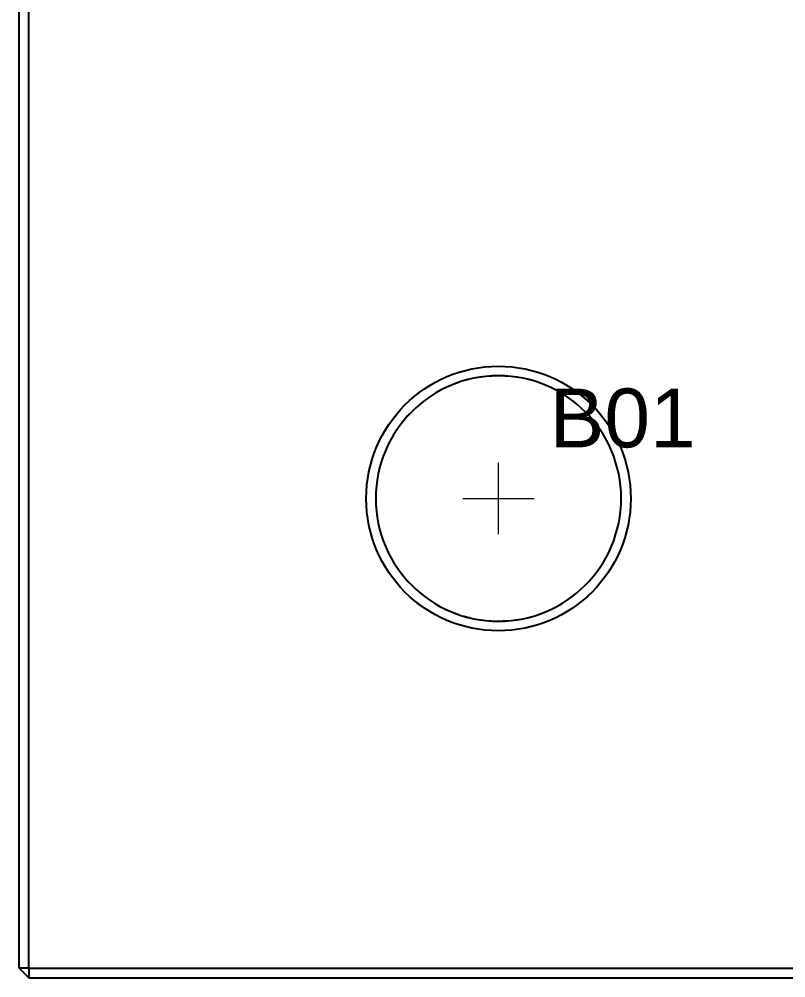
# Model space of a CAD drawing. Header units: millimetres. Extents: x 7 to 422, y 36 to 182.
# Drawn here: x 69.83 to 89.83, y 36.33 to 61.33 of the extents above; entities that cross this region are included whole.
import ezdxf

# ---------------------------------------------------------------- set-up
doc = ezdxf.new("R2010")
doc.units = ezdxf.units.MM
doc.header["$LTSCALE"] = 0.666667
doc.linetypes.add('DASHED', pattern=[1.524, 1.27, -0.254])
for name, color, linetype, lineweight in [('ANNOTATIONS', 7, 'CONTINUOUS', 18), ('HIDDEN', 7, 'DASHED', 13), ('VISIBLE', 7, 'CONTINUOUS', 25)]:
    doc.layers.add(name, color=color, linetype=linetype, lineweight=lineweight)
doc.styles.add('CJK', font='Arial Unicode.ttf')

msp = doc.modelspace()

# ---------------------------------------------------------------- linework, layer by layer
at = {"layer": 'ANNOTATIONS'}
for p, q in [((82.33333, 47.9), (82.33333, 49.76667)), ((81.4, 48.83333), (83.26667, 48.83333))]:
    msp.add_line(p, q, dxfattribs=at)
at = {"layer": 'HIDDEN'}
for radius in [3.45, 3.2]:
    msp.add_circle((82.33333, 48.83333), radius, dxfattribs=at)
at = {"layer": 'VISIBLE'}
for p, q in [((69.83333, 36.58333), (69.83333, 86.08333)), ((70.08333, 36.58333), (70.08333, 86.08333)), ((69.83333, 36.58333), (70.08333, 36.33333)), ((70.08333, 36.58333), (69.83333, 36.58333)), ((70.08333, 36.58333), (70.08333, 36.33333)), ((70.08333, 36.58333), (144.58333, 36.58333)), ((70.08333, 36.33333), (144.58333, 36.33333))]:
    msp.add_line(p, q, dxfattribs=at)
msp.add_circle((82.33333, 48.83333), 3.45, dxfattribs=at)
for start, end in [(360, 180), (180, 0)]:
    msp.add_arc((82.33333, 48.83333), 3.2, start, end, dxfattribs=at)

# ---------------------------------------------------------------- texts
at = {"layer": 'ANNOTATIONS', "style": 'CJK'}
msp.add_text('B01', height=1.533333, dxfattribs=at).set_placement((83.66667, 50.16667))

doc.saveas('drawing.dxf')
